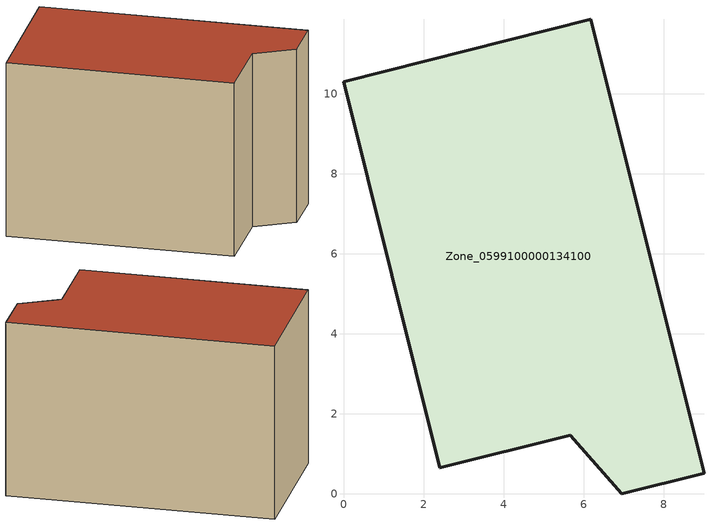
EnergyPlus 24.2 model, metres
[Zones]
Zone_0599100000134100
 floor ground (C_G): 0,10.3 6.18,11.86 9.01,0.51 6.96,0 5.67,1.46 2.4,0.65 z0
 wall outside (C_F): 6.18,11.86 0,10.3 2.4,0.65 5.67,1.46 6.96,0 9.01,0.51 6.18,11.86 z0:7.95
 roof outside (C_R): 9.01,0.51 6.18,11.86 0,10.3 2.4,0.65 5.67,1.46 6.96,0 z7.95
[BUILDING]
Pand.0599100000134100: North Axis=0; Terrain=City; Loads Convergence Tolerance Value=0.04; Temperature Convergence Tolerance Value=0.4; Solar Distribution=FullExterior; Maximum Number of Warmup Days=25; Minimum Number of Warmup Days=1
[Site:Location]
Rotterdam.The.Hague.AP_ZH_NLD Design_Conditions: Latitude=51.96; Longitude=4.45; Time Zone=1; Elevation=-4.5
[SITE:GROUNDTEMPERATURE:BUILDINGSURFACE]
18, 18, 18, 18, 18, 18, 18, 18, 18, 18, 18, 18
[MATERIAL] Thermal Absorptance=0.9; Solar Absorptance=0.7; Visible Absorptance=0.7
Name | Roughness | Thickness | Conductivity | Density | Specific Heat
G.TI.1946-1964 | MediumSmooth | 0.15 | 1 | 540 | 1210
F.TI.1946-1964 | Rough | 0.3 | 0.857143 | 1920 | 840
R.TI.1946-1964 | MediumRough | 0.2 | 0.277778 | 1500 | 1000
[CONSTRUCTION]
C_G: G.TI.1946-1964
C_F: F.TI.1946-1964
C_R: R.TI.1946-1964
[ZONE]
Zone_0599100000134100: Type=1; Multiplier=1; Ceiling Height=Autocalculate; Volume=Autocalculate; Floor Area=autocalculate; Part of Total Floor Area=Yes
[ZONEINFILTRATION:DESIGNFLOWRATE]
Infil_Zone_0599100000134100: Zone or ZoneList or Space or SpaceList=Zone_0599100000134100; Schedule=AlwaysOn; Design Flow Rate Calculation Method=Flow/Area; Flow Rate per Floor Area=0.003; Constant Term Coefficient=1; Temperature Term Coefficient=0; Velocity Term Coefficient=0; Velocity Squared Term Coefficient=0
[HVACTEMPLATE:ZONE:IDEALLOADSAIRSYSTEM]
Zone_0599100000134100: Maximum Heating Supply Air Temperature=50; Minimum Cooling Supply Air Temperature=13; Maximum Heating Supply Air Humidity Ratio=0.0156; Minimum Cooling Supply Air Humidity Ratio=0.0077; Heating Limit=NoLimit; Cooling Limit=NoLimit; Dehumidification Control Type=ConstantSensibleHeatRatio; Cooling Sensible Heat Ratio=0.7; Dehumidification Setpoint=60; Humidification Control Type=None; Humidification Setpoint=30; Outdoor Air Method=None; Outdoor Air Flow Rate per Person=0.00944; Outdoor Air Flow Rate per Zone Floor Area=0; Outdoor Air Flow Rate per Zone=0; Demand Controlled Ventilation Type=None; Outdoor Air Economizer Type=NoEconomizer; Heat Recovery Type=None; Sensible Heat Recovery Effectiveness=0.7; Latent Heat Recovery Effectiveness=0.65
[ZONECONTROL:THERMOSTAT]
ThermostatControl_Zone_0599100000134100: Zone or ZoneList=Zone_0599100000134100; Control Type Schedule=DualSetpointControlType; Control 1=Thermostat_Zone_0599100000134100; Temperature Difference Between Cutout And Setpoint=0
[THERMOSTATSETPOINT:DUALSETPOINT]
Thermostat_Zone_0599100000134100: Heating Setpoint Temperature Schedule=HeatingSetpoint_Zone_0599100000134100; Cooling Setpoint Temperature Schedule=CoolingSetpoint_Zone_0599100000134100
[SCHEDULE:COMPACT]
HeatingSetpoint_Zone_0599100000134100: Through: 12/31, For: AllDays, Until: 24:00, 21
CoolingSetpoint_Zone_0599100000134100: Through: 12/31, For: AllDays, Until: 24:00, 24
DualSetpointControlType: Through: 12/31, For: AllDays, Until: 24:00, 4
AlwaysOn: Through: 12/31, For: AllDays, Until: 24:00, 1
